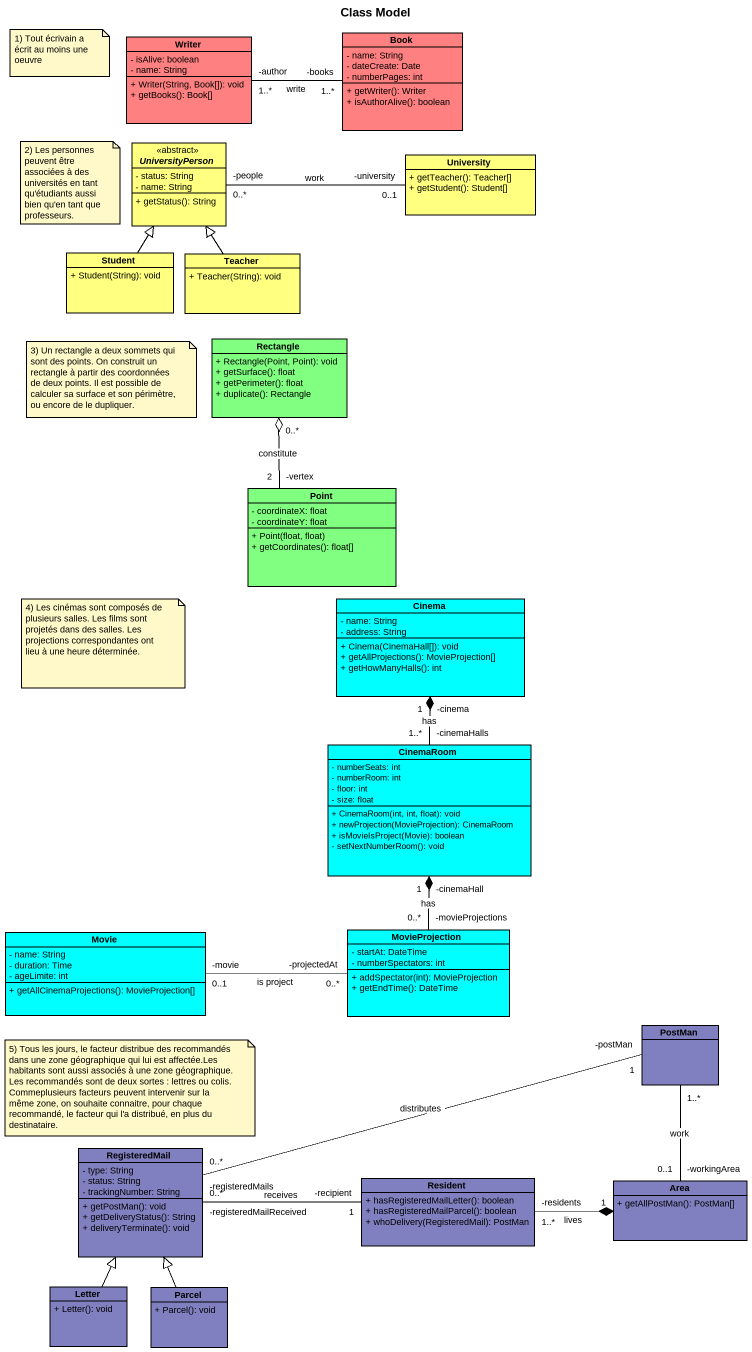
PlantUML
@startuml
title Class Model
hide circle
hide empty members
skinparam classAttributeIconSize 0
class Writer #FF8080 {
  - isAlive: boolean
  - name: String
  + Writer(String, Book[]): void
  + getBooks(): Book[]
}
class Book #FF8080 {
  - name: String
  - dateCreate: Date
  - numberPages: int
  + getWriter(): Writer
  + isAuthorAlive(): boolean
}
abstract class UniversityPerson <<abstract>> #FFFF80 {
  - status: String
  - name: String
  + getStatus(): String
}
class University #FFFF80 {
  + getTeacher(): Teacher[]
  + getStudent(): Student[]
}
class Student #FFFF80 {
  + Student(String): void
}
class Teacher #FFFF80 {
  + Teacher(String): void
}
class "Rectangle" as Rectangle_ #80FF80 {
  + Rectangle(Point, Point): void
  + getSurface(): float
  + getPerimeter(): float
  + duplicate(): Rectangle
}
class Point #80FF80 {
  - coordinateX: float
  - coordinateY: float
  + Point(float, float)
  + getCoordinates(): float[]
}
class Cinema #00FFFF {
  - name: String
  - address: String
  + Cinema(CinemaHall[]): void
  + getAllProjections(): MovieProjection[]
  + getHowManyHalls(): int
}
class CinemaRoom #00FFFF {
  - numberSeats: int
  - numberRoom: int
  - floor: int
  - size: float
  + CinemaRoom(int, int, float): void
  + newProjection(MovieProjection): CinemaRoom
  + isMovieIsProject(Movie): boolean
  - setNextNumberRoom(): void
}
class Movie #00FFFF {
  - name: String
  - duration: Time
  - ageLimite: int
  + getAllCinemaProjections(): MovieProjection[]
}
class MovieProjection #00FFFF {
  - startAt: DateTime
  - numberSpectators: int
  + addSpectator(int): MovieProjection
  + getEndTime(): DateTime
}
class PostMan #8080C0
class RegisteredMail #8080C0 {
  - type: String
  - status: String
  - trackingNumber: String
  + getPostMan(): void
  + getDeliveryStatus(): String
  + deliveryTerminate(): void
}
class Resident #8080C0 {
  + hasRegisteredMailLetter(): boolean
  + hasRegisteredMailParcel(): boolean
  + whoDelivery(RegisteredMail): PostMan
}
class Area #8080C0 {
  + getAllPostMan(): PostMan[]
}
class Letter #8080C0 {
  + Letter(): void
}
class Parcel #8080C0 {
  + Parcel(): void
}
Book "-books\n1..*" -left- "-author\n1..*" Writer : write
UniversityPerson "-people\n0..*" -right- "-university\n0..1" University : work
Student -up-|> UniversityPerson
Teacher -up-|> UniversityPerson
Point "-vertex\n2" -up-o "0..*" Rectangle_ : constitute
CinemaRoom "-cinemaHalls\n1..*" -up-* "-cinema\n1" Cinema : has
MovieProjection "-movieProjections\n0..*" -up-* "-cinemaHall\n1" CinemaRoom : has
MovieProjection "-projectedAt\n0..*" -left- "-movie\n0..1" Movie : is project
PostMan "-postMan\n1" -left- "-registeredMails\n0..*" RegisteredMail : distributes
PostMan "1..*" -- "-workingArea\n0..1" Area : work
RegisteredMail "-registeredMailReceived\n0..*" -right- "-recipient\n1" Resident : receives
Resident "-residents\n1..*" -right-* "1" Area : lives
Letter -up-|> RegisteredMail
Parcel -up-|> RegisteredMail
note as N1
  1) Tout écrivain a écrit au moins une oeuvre
end note
note as N2
  2) Les personnes peuvent être associées à des universités en tant qu'étudiants aussi bien qu'en tant que professeurs.
end note
note as N3
  3) Un rectangle a deux sommets qui sont des points. On construit un rectangle à partir des coordonnées de deux points. Il est possible de calculer sa surface et son périmètre, ou encore de le dupliquer.
end note
note as N4
  4) Les cinémas sont composés de plusieurs salles. Les films sont projetés dans des salles. Les projections correspondantes ont lieu à une heure déterminée.
end note
note as N5
  5) Tous les jours, le facteur distribue des recommandés dans une zone géographique qui lui est affectée.Les habitants sont aussi associés à une zone géographique. Les recommandés sont de deux sortes : lettres ou colis. Commeplusieurs facteurs peuvent intervenir sur la même zone, on souhaite connaitre, pour chaque recommandé, le facteur qui l'a distribué, en plus du destinataire.
end note
@enduml
